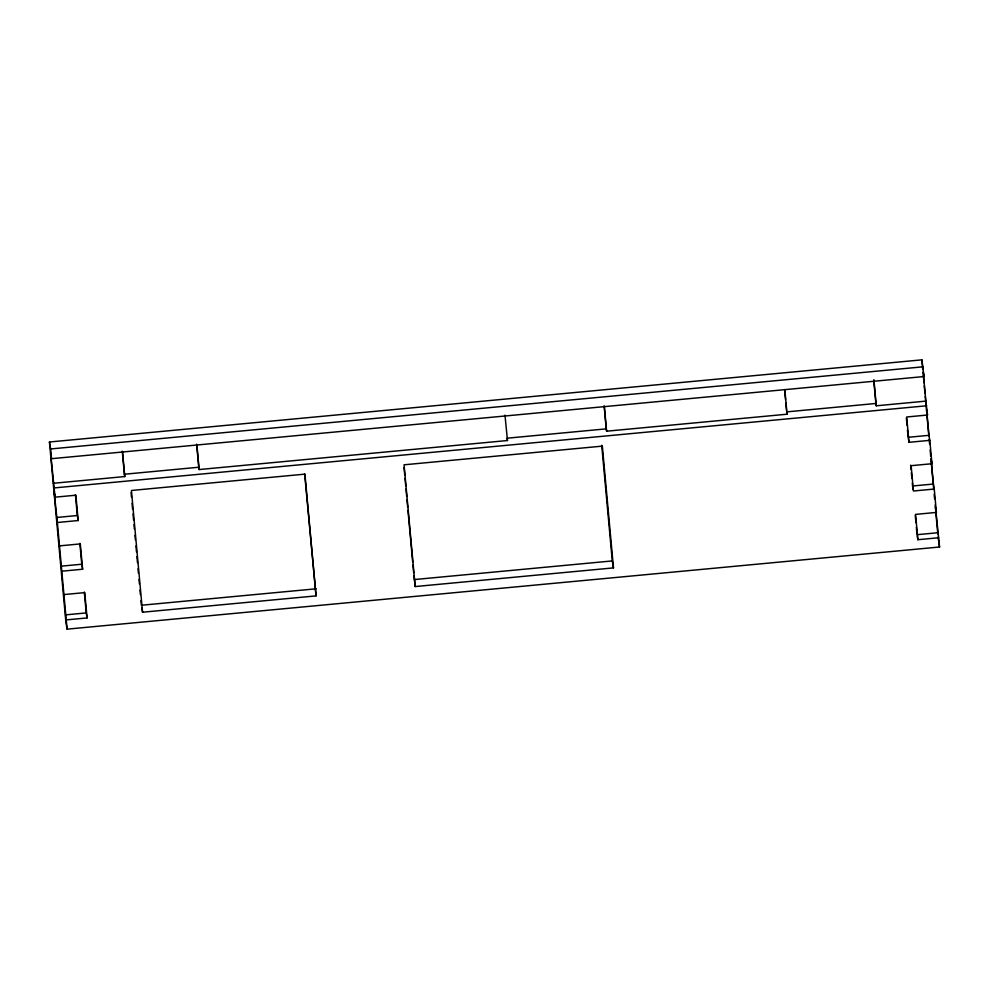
<?xml version="1.0" encoding="UTF-8"?>
<svg xmlns="http://www.w3.org/2000/svg" width="989" height="989" viewBox="0 0 989 989"><rect width="100%" height="100%" fill="white"/><g stroke="black" fill="none" stroke-linecap="round" stroke-linejoin="round"><path stroke-width="1.48" d="M938.709 537.744L917.891 539.71L915.567 514.379L936.398 512.426L935.532 507.406L939.55 547.004L67.104 629.152L65.904 622.192L49.45 441.996L921.896 359.848L923.986 376.549L51.527 458.698L50.736 454.062L55.05 497.17L75.869 495.217L78.18 520.535L57.362 522.501L54.185 492.163L55.05 497.17M49.45 441.996L50.637 448.957L923.096 366.808M122.29 451.169L124.391 474.238L198.752 467.241L199.148 469.552L507.481 440.525L504.971 415.133M784.809 389.592L787.059 414.206L606.616 431.192L606.22 428.867L507.085 438.201L507.481 440.525M936.398 512.426L934.259 489.048L913.44 491.014L911.129 465.683L931.947 463.73L929.808 440.352L908.99 442.306L906.678 416.987L927.497 415.021L925.852 401.126L876.279 405.799L875.883 403.475L786.663 411.881L787.059 414.206M53.406 483.275L124.787 476.562L122.537 451.948M54.197 487.923L926.644 405.774M56.497 517.482L77.315 515.529L78.18 520.535M929.808 440.352L928.955 435.333L908.137 437.299L907.445 429.844M59.488 545.879L80.307 543.913L82.631 569.231L61.8 571.197L57.362 522.501M60.947 566.19L81.766 564.225L82.631 569.231M912.303 483.015L912.575 485.995L933.393 484.041L934.259 489.048M63.939 594.574L84.757 592.609L87.069 617.94L66.251 619.893L61.8 571.197M316.233 588.789L141.365 605.256L140.945 600.694M414.403 579.554L612.29 560.924L613.477 567.884L415.195 586.551L413.946 575.697M65.398 614.886L86.216 612.92L87.069 617.94M917.026 534.69L937.844 532.737M142.552 612.216L316.047 595.885L304.921 474.139L131.426 490.47L142.552 612.216L141.835 608.05M923.986 376.549L923.182 371.913L925.852 401.126M926.631 410.015L927.497 415.021M931.947 463.73L931.082 458.711L933.393 484.041M939.55 547.004L938.079 536.99M908.347 438.547L908.99 442.306M912.575 485.995L913.218 489.753M917.248 535.951L917.891 539.71M316.047 595.885L304.649 473.929M124.391 474.238L124.787 476.562M927.052 414.478L928.955 435.333M921.896 359.848L922.737 369.008M923.293 375.115L923.998 382.755M924.27 385.809L924.975 393.449M925.247 396.502L925.951 404.13M926.223 407.184L926.644 411.77M926.916 414.824L928.869 436.198M929.153 439.252L929.573 443.838M930.13 449.946L930.686 456.053M931.106 460.639L933.752 489.642M934.172 494.228L934.593 498.815M935.149 504.922L935.569 509.496M935.854 512.549L937.807 533.936M906.357 417.927L907.037 425.381M910.671 465.139L911.079 469.614M911.351 472.594L911.895 478.552M915.258 515.331L915.938 522.773M916.346 527.248L916.89 533.207M873.893 379.652L876.279 405.799M873.917 381.952L875.883 403.475M784.833 391.891L785.538 399.581M785.822 402.647L786.515 410.336M604.366 406.578L606.616 431.192M604.118 405.799L606.22 428.867M613.477 567.884L602.35 446.126L404.068 464.805L415.195 586.551M601.72 445.26L612.29 560.924M404.068 467.636L404.761 475.252M405.045 478.293L405.737 485.908M406.022 488.949L406.714 496.552M406.986 499.593L407.678 507.209M407.963 510.25L412.685 561.999M412.969 565.04L413.662 572.643M196.898 444.951L199.148 469.552M196.638 444.172L198.752 467.241M131.067 492.646L131.488 497.207M132.044 503.29L132.6 509.384M133.02 513.946L133.577 520.041M133.997 524.603L134.405 529.164M134.961 535.259L135.382 539.821M135.938 545.903L136.494 551.998M136.915 556.56L137.471 562.654M138.027 568.737L138.435 573.299M138.992 579.393L139.412 583.955M139.968 590.037L140.389 594.612M75.411 494.673L77.315 515.529M79.862 543.369L81.766 564.225M84.312 592.065L86.216 612.92M50.637 448.957L51.527 458.698M66.251 619.893L67.104 629.152"/></g></svg>
